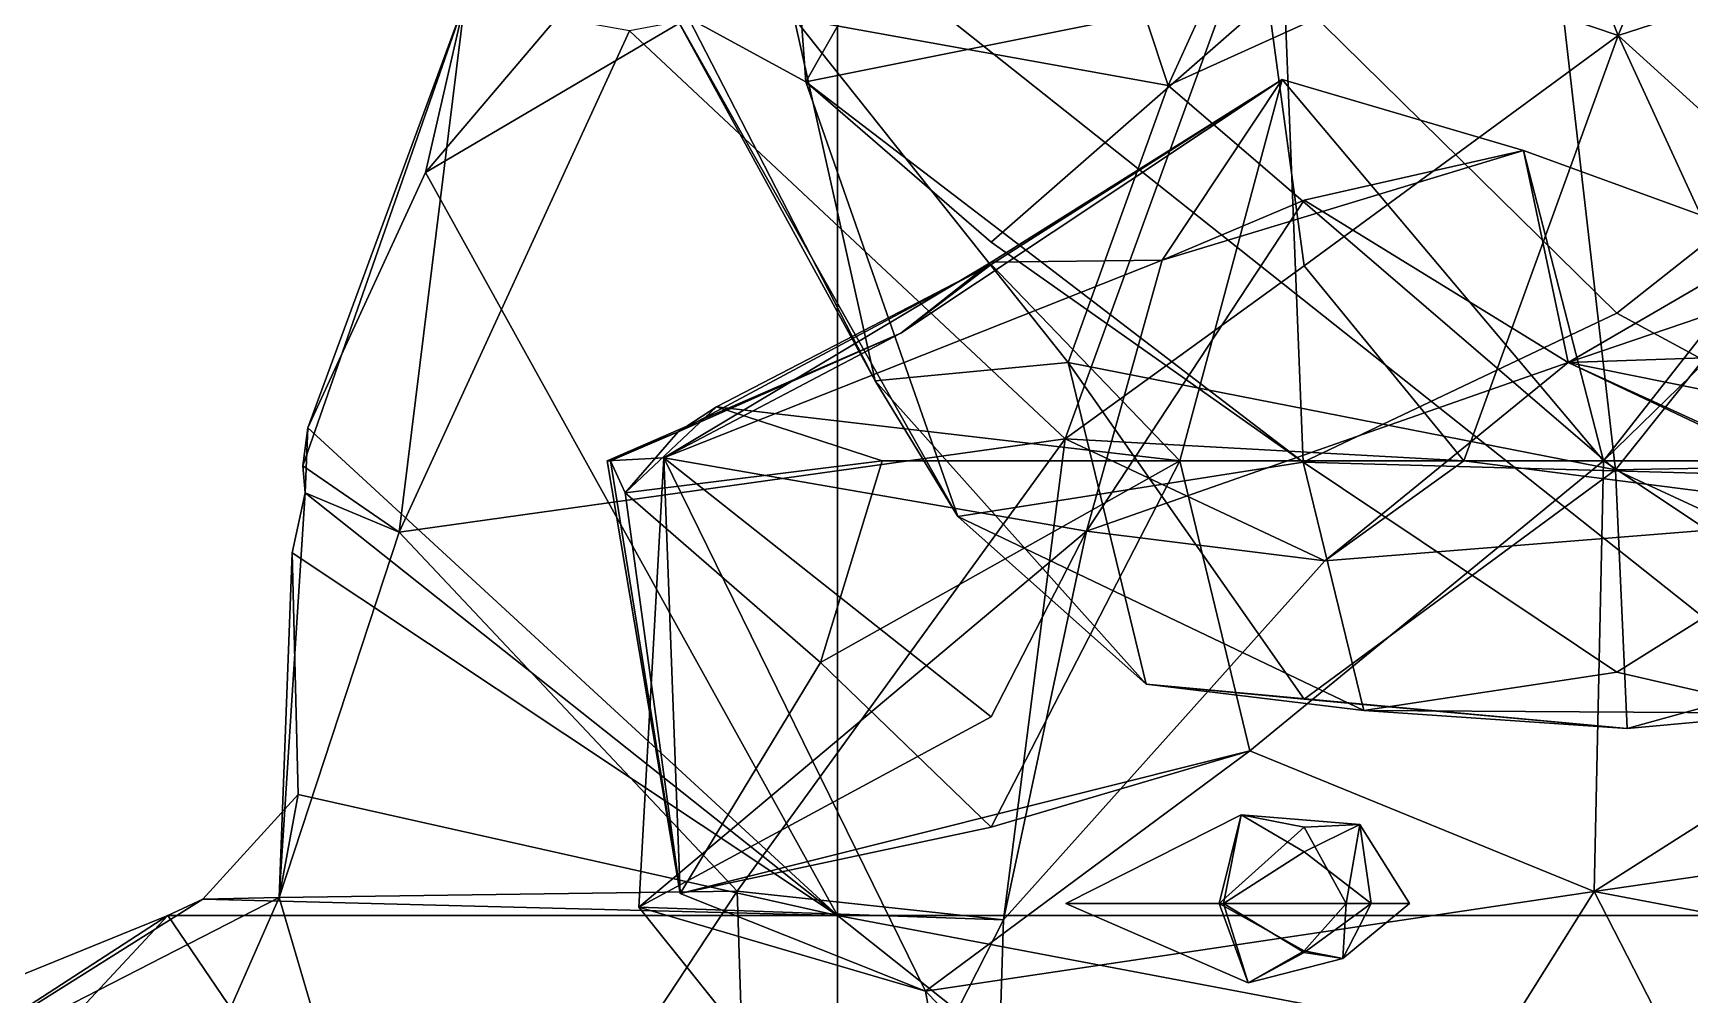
# Model space of a CAD drawing. Extents: x 290095 to 295679, y 4553756 to 4561441.
# Drawn here: x 293787.6 to 293854.3, y 4558671.6 to 4558710.3 of the extents above; entities that cross this region are included whole.
import ezdxf

# ---------------------------------------------------------------- set-up
doc = ezdxf.new("R2010")
doc.units = 0
doc.layers.add('Au_ppm_Pref_-_0_5', color=7, linetype='CONTINUOUS')

msp = doc.modelspace()

# ---------------------------------------------------------------- linework, layer by layer
at = {"layer": 'Au_ppm_Pref_-_0_5'}
for points in [[(293818.257, 4558710.923, 1837.452), (293833.321, 4558708.211, 1833.468), (293826.487, 4558728.819, 1835.357)], [(293826.487, 4558728.819, 1835.357), (293833.321, 4558708.211, 1833.468), (293838.787, 4558720.248, 1832.143)], [(293851.439, 4558710.234, 1926.488), (293844.121, 4558728.741, 1926.856), (293836.861, 4558715.168, 1927.958)], [(293858.909, 4558728.741, 1926.734), (293844.121, 4558728.741, 1926.856), (293851.439, 4558710.234, 1926.488)], [(293866.765, 4558715.198, 1927.545), (293858.909, 4558728.741, 1926.734), (293851.439, 4558710.234, 1926.488)], [(293817.415, 4558726.607, 1852.676), (293818.728, 4558708.361, 1854.036), (293813.306, 4558711.319, 1847.024)], [(293817.415, 4558726.607, 1852.676), (293827.861, 4558724.41, 1856.776), (293818.728, 4558708.361, 1854.036)], [(293837.992, 4558712.226, 1857.272), (293818.728, 4558708.361, 1854.036), (293827.861, 4558724.41, 1856.776)], [(293838.787, 4558720.248, 1832.143), (293833.321, 4558708.211, 1833.468), (293848.754, 4558715.208, 1831.981)], [(293829.165, 4558693.991, 1931.089), (293836.861, 4558715.168, 1927.958), (293811.626, 4558710.412, 1930.198)], [(293838.787, 4558700.95, 1926.956), (293836.861, 4558715.168, 1927.958), (293829.165, 4558693.991, 1931.089)], [(293848.754, 4558715.208, 1831.981), (293833.321, 4558708.211, 1833.468), (293851.328, 4558692.739, 1835.063)], [(293851.439, 4558710.234, 1926.488), (293836.861, 4558715.168, 1927.958), (293838.787, 4558700.95, 1926.956)], [(293848.754, 4558715.208, 1831.981), (293851.328, 4558692.739, 1835.063), (293865.709, 4558710.762, 1834.259)], [(293863.986, 4558698.854, 1926.258), (293866.765, 4558715.198, 1927.545), (293851.439, 4558710.234, 1926.488)], [(293803.417, 4558704.709, 1938.898), (293809.644, 4558712.057, 1941.013), (293820, 4558714.485, 1942.404)], [(293820, 4558674.8, 1933.784), (293803.417, 4558704.709, 1938.898), (293820, 4558714.485, 1942.404)], [(293820, 4558714.485, 1942.404), (293870, 4558710.52, 1943.837), (293870, 4558674.8, 1938.178)], [(293870, 4558674.8, 1938.178), (293820, 4558674.8, 1933.784), (293820, 4558714.485, 1942.404)], [(293798.466, 4558692.908, 1935.922), (293804.995, 4558711.601, 1936.934), (293798.671, 4558694.439, 1936.271)], [(293798.466, 4558692.908, 1935.922), (293802.35, 4558690.236, 1931.878), (293804.995, 4558711.601, 1936.934)], [(293798.671, 4558694.439, 1936.271), (293804.995, 4558711.601, 1936.934), (293803.417, 4558704.709, 1938.898)], [(293804.995, 4558711.601, 1936.934), (293802.35, 4558690.236, 1931.878), (293811.626, 4558710.412, 1930.198)], [(293804.995, 4558711.601, 1936.934), (293809.644, 4558712.057, 1941.013), (293803.417, 4558704.709, 1938.898)], [(293837.992, 4558712.226, 1857.272), (293826.188, 4558701.914, 1856.072), (293818.728, 4558708.361, 1854.036)], [(293837.992, 4558712.226, 1857.272), (293838.755, 4558693.054, 1853.093), (293826.188, 4558701.914, 1856.072)], [(293866.864, 4558711.26, 1858.023), (293851.386, 4558699.045, 1857.029), (293837.992, 4558712.226, 1857.272)], [(293851.386, 4558699.045, 1857.029), (293838.755, 4558693.054, 1853.093), (293837.992, 4558712.226, 1857.272)], [(293818.728, 4558708.361, 1854.036), (293824.851, 4558690.868, 1846.971), (293813.306, 4558711.319, 1847.024)], [(293821.514, 4558696.326, 1841.191), (293814.005, 4558710.923, 1841.191), (293813.306, 4558711.319, 1847.024)], [(293821.514, 4558696.326, 1841.191), (293813.306, 4558711.319, 1847.024), (293824.851, 4558690.868, 1846.971)], [(293818.257, 4558710.923, 1837.452), (293814.005, 4558710.923, 1841.191), (293821.514, 4558696.326, 1841.191)], [(293829.291, 4558697.062, 1836.361), (293833.321, 4558708.211, 1833.468), (293818.257, 4558710.923, 1837.452)], [(293818.257, 4558710.923, 1837.452), (293821.514, 4558696.326, 1841.191), (293829.291, 4558697.062, 1836.361)], [(293866.864, 4558711.26, 1858.023), (293863.755, 4558692.353, 1853.534), (293851.386, 4558699.045, 1857.029)], [(293829.165, 4558693.991, 1931.089), (293811.626, 4558710.412, 1930.198), (293802.35, 4558690.236, 1931.878)], [(293865.709, 4558710.762, 1834.259), (293851.328, 4558692.739, 1835.063), (293870.951, 4558693.105, 1837.907)], [(293838.787, 4558700.95, 1926.956), (293845.223, 4558693.105, 1927.375), (293851.439, 4558710.234, 1926.488)], [(293859.316, 4558693.105, 1926.543), (293851.439, 4558710.234, 1926.488), (293845.223, 4558693.105, 1927.375)], [(293859.316, 4558693.105, 1926.543), (293863.986, 4558698.854, 1926.258), (293851.439, 4558710.234, 1926.488)], [(293818.728, 4558708.361, 1854.036), (293826.188, 4558701.914, 1856.072), (293838.755, 4558693.054, 1853.093)], [(293838.755, 4558693.054, 1853.093), (293824.851, 4558690.868, 1846.971), (293818.728, 4558708.361, 1854.036)], [(293822.555, 4558698.243, 1906.523), (293837.91, 4558708.461, 1906.93), (293826.188, 4558701.098, 1909.188)], [(293822.555, 4558698.243, 1906.523), (293826.188, 4558701.009, 1903.888), (293837.91, 4558708.461, 1906.93)], [(293837.91, 4558708.461, 1906.93), (293833.079, 4558701.178, 1912.463), (293826.188, 4558701.098, 1909.188)], [(293826.188, 4558701.009, 1903.888), (293833.79, 4558693.105, 1900.842), (293837.91, 4558708.461, 1906.93)], [(293847.62, 4558705.596, 1912.463), (293833.079, 4558701.178, 1912.463), (293837.91, 4558708.461, 1906.93)], [(293837.91, 4558708.461, 1906.93), (293833.79, 4558693.105, 1900.842), (293850.848, 4558693.105, 1907.295)], [(293847.62, 4558705.596, 1912.463), (293837.91, 4558708.461, 1906.93), (293850.848, 4558693.105, 1907.295)], [(293833.321, 4558708.211, 1833.468), (293829.291, 4558697.062, 1836.361), (293851.328, 4558692.739, 1835.063)], [(293838.787, 4558703.6, 1915.961), (293833.079, 4558701.178, 1912.463), (293847.62, 4558705.596, 1912.463)], [(293847.62, 4558705.596, 1912.463), (293849.417, 4558697.066, 1918.939), (293838.787, 4558703.6, 1915.961)], [(293849.417, 4558697.066, 1918.939), (293847.62, 4558705.596, 1912.463), (293857.759, 4558701.911, 1912.463)], [(293857.759, 4558701.911, 1912.463), (293847.62, 4558705.596, 1912.463), (293850.848, 4558693.105, 1907.295)], [(293857.759, 4558701.911, 1912.463), (293850.848, 4558693.105, 1907.295), (293863.986, 4558705.888, 1908.202)], [(293863.986, 4558705.888, 1908.202), (293850.848, 4558693.105, 1907.295), (293863.993, 4558693.105, 1906.523)], [(293820, 4558674.8, 1933.784), (293798.671, 4558694.439, 1936.271), (293803.417, 4558704.709, 1938.898)], [(293838.787, 4558703.6, 1915.961), (293849.417, 4558697.066, 1918.939), (293830.03, 4558690.282, 1917.532)], [(293838.787, 4558703.6, 1915.961), (293830.03, 4558690.282, 1917.532), (293833.079, 4558701.178, 1912.463)], [(293878.016, 4558698.043, 1919.655), (293849.417, 4558697.066, 1918.939), (293863.986, 4558702.02, 1915.434)], [(293863.986, 4558702.02, 1915.434), (293849.417, 4558697.066, 1918.939), (293857.759, 4558701.911, 1912.463)], [(293830.03, 4558690.282, 1917.532), (293813.003, 4558693.229, 1912.585), (293833.079, 4558701.178, 1912.463)], [(293833.079, 4558701.178, 1912.463), (293813.003, 4558693.229, 1912.585), (293826.188, 4558701.098, 1909.188)], [(293822.555, 4558698.243, 1906.523), (293826.188, 4558701.098, 1909.188), (293813.003, 4558693.229, 1912.585)], [(293813.589, 4558694.28, 1900.976), (293815.126, 4558695.278, 1900.584), (293826.188, 4558701.009, 1903.888)], [(293813.589, 4558694.28, 1900.976), (293826.188, 4558701.009, 1903.888), (293822.555, 4558698.243, 1906.523)], [(293826.188, 4558701.009, 1903.888), (293815.126, 4558695.278, 1900.584), (293833.79, 4558693.105, 1900.842)], [(293829.165, 4558693.991, 1931.089), (293845.223, 4558693.105, 1927.375), (293838.787, 4558700.95, 1926.956)], [(293851.386, 4558699.045, 1857.029), (293863.755, 4558692.353, 1853.534), (293838.755, 4558693.054, 1853.093)], [(293822.555, 4558698.243, 1906.523), (293813.003, 4558693.229, 1912.585), (293810.731, 4558693.105, 1906.523)], [(293813.589, 4558694.28, 1900.976), (293822.555, 4558698.243, 1906.523), (293810.731, 4558693.105, 1906.523)], [(293869.016, 4558693.105, 1921.97), (293849.417, 4558697.066, 1918.939), (293878.016, 4558698.043, 1919.655)], [(293829.291, 4558697.062, 1836.361), (293821.514, 4558696.326, 1841.191), (293832.434, 4558684.12, 1841.191)], [(293838.787, 4558683.519, 1837.995), (293851.328, 4558692.739, 1835.063), (293829.291, 4558697.062, 1836.361)], [(293829.291, 4558697.062, 1836.361), (293832.434, 4558684.12, 1841.191), (293838.787, 4558683.519, 1837.995)], [(293839.627, 4558689.08, 1924.266), (293830.03, 4558690.282, 1917.532), (293849.417, 4558697.066, 1918.939)], [(293862.429, 4558690.904, 1924.341), (293839.627, 4558689.08, 1924.266), (293849.417, 4558697.066, 1918.939)], [(293862.429, 4558690.904, 1924.341), (293849.417, 4558697.066, 1918.939), (293858.087, 4558693.105, 1921.561)], [(293869.016, 4558693.105, 1921.97), (293858.087, 4558693.105, 1921.561), (293849.417, 4558697.066, 1918.939)], [(293832.434, 4558684.12, 1841.191), (293821.514, 4558696.326, 1841.191), (293824.851, 4558690.868, 1846.971)], [(293811.457, 4558691.813, 1899.78), (293815.126, 4558695.278, 1900.584), (293813.589, 4558694.28, 1900.976)], [(293815.126, 4558695.278, 1900.584), (293811.457, 4558691.813, 1899.78), (293821.794, 4558693.105, 1896.716)], [(293815.126, 4558695.278, 1900.584), (293821.794, 4558693.105, 1896.716), (293833.79, 4558693.105, 1900.842)], [(293798.566, 4558691.813, 1935.692), (293798.466, 4558692.908, 1935.922), (293798.671, 4558694.439, 1936.271)], [(293820, 4558674.8, 1933.784), (293798.566, 4558691.813, 1935.692), (293798.671, 4558694.439, 1936.271)], [(293813.589, 4558694.28, 1900.976), (293810.731, 4558693.105, 1906.523), (293810.86, 4558693.105, 1901.87)], [(293811.457, 4558691.813, 1899.78), (293813.589, 4558694.28, 1900.976), (293810.86, 4558693.105, 1901.87)], [(293815.956, 4558675.786, 1931.049), (293829.165, 4558693.991, 1931.089), (293802.35, 4558690.236, 1931.878)], [(293815.956, 4558675.786, 1931.049), (293826.685, 4558674.634, 1923.888), (293829.165, 4558693.991, 1931.089)], [(293839.627, 4558689.08, 1924.266), (293829.165, 4558693.991, 1931.089), (293826.685, 4558674.634, 1923.888)], [(293839.627, 4558689.08, 1924.266), (293845.223, 4558693.105, 1927.375), (293829.165, 4558693.991, 1931.089)], [(293813.665, 4558675.692, 1906.582), (293810.731, 4558693.105, 1906.523), (293813.003, 4558693.229, 1912.585)], [(293813.665, 4558675.692, 1906.582), (293810.86, 4558693.105, 1901.87), (293810.731, 4558693.105, 1906.523)], [(293813.665, 4558675.692, 1906.582), (293811.457, 4558691.813, 1899.78), (293810.86, 4558693.105, 1901.87)], [(293819.323, 4558684.995, 1900.584), (293821.794, 4558693.105, 1896.716), (293811.457, 4558691.813, 1899.78)], [(293812.004, 4558675.144, 1918.536), (293813.003, 4558693.229, 1912.585), (293826.188, 4558682.804, 1914.968)], [(293812.004, 4558675.144, 1918.536), (293823.539, 4558671.764, 1911.423), (293813.003, 4558693.229, 1912.585)], [(293830.03, 4558690.282, 1917.532), (293826.188, 4558682.804, 1914.968), (293813.003, 4558693.229, 1912.585)], [(293813.003, 4558693.229, 1912.585), (293823.539, 4558671.764, 1911.423), (293813.665, 4558675.692, 1906.582)], [(293819.323, 4558684.995, 1900.584), (293826.188, 4558678.362, 1901.609), (293833.79, 4558693.105, 1900.842)], [(293819.323, 4558684.995, 1900.584), (293833.79, 4558693.105, 1900.842), (293821.794, 4558693.105, 1896.716)], [(293838.755, 4558693.054, 1853.093), (293841.198, 4558683.051, 1845.678), (293824.851, 4558690.868, 1846.971)], [(293836.601, 4558681.433, 1907.542), (293833.79, 4558693.105, 1900.842), (293826.188, 4558678.362, 1901.609)], [(293850.848, 4558693.105, 1907.295), (293833.79, 4558693.105, 1900.842), (293836.601, 4558681.433, 1907.542)], [(293850.474, 4558675.773, 1912.749), (293850.848, 4558693.105, 1907.295), (293836.601, 4558681.433, 1907.542)], [(293863.755, 4558692.353, 1853.534), (293851.386, 4558684.596, 1849.966), (293838.755, 4558693.054, 1853.093)], [(293851.386, 4558684.596, 1849.966), (293841.198, 4558683.051, 1845.678), (293838.755, 4558693.054, 1853.093)], [(293862.429, 4558690.904, 1924.341), (293845.223, 4558693.105, 1927.375), (293839.627, 4558689.08, 1924.266)], [(293862.429, 4558690.904, 1924.341), (293859.316, 4558693.105, 1926.543), (293845.223, 4558693.105, 1927.375)], [(293850.474, 4558675.773, 1912.749), (293863.986, 4558684.353, 1909.545), (293850.848, 4558693.105, 1907.295)], [(293863.986, 4558684.353, 1909.545), (293863.993, 4558693.105, 1906.523), (293850.848, 4558693.105, 1907.295)], [(293870.951, 4558693.105, 1837.907), (293851.328, 4558692.739, 1835.063), (293865.589, 4558686.145, 1841.075)], [(293798.566, 4558691.813, 1935.692), (293802.35, 4558690.236, 1931.878), (293798.466, 4558692.908, 1935.922)], [(293851.798, 4558682.329, 1841.78), (293851.328, 4558692.739, 1835.063), (293838.787, 4558683.519, 1837.995)], [(293851.798, 4558682.329, 1841.78), (293865.589, 4558686.145, 1841.075), (293851.328, 4558692.739, 1835.063)], [(293851.386, 4558684.596, 1849.966), (293863.755, 4558692.353, 1853.534), (293858.565, 4558682.952, 1847.13)], [(293798.566, 4558691.813, 1935.692), (293797.515, 4558675.535, 1934.71), (293802.35, 4558690.236, 1931.878)], [(293798.039, 4558689.398, 1935.901), (293797.515, 4558675.535, 1934.71), (293798.566, 4558691.813, 1935.692)], [(293798.039, 4558689.398, 1935.901), (293798.566, 4558691.813, 1935.692), (293820, 4558674.8, 1933.784)], [(293813.665, 4558675.692, 1906.582), (293819.323, 4558684.995, 1900.584), (293811.457, 4558691.813, 1899.78)], [(293812.004, 4558675.144, 1918.536), (293830.03, 4558690.282, 1917.532), (293826.685, 4558674.634, 1923.888)], [(293830.03, 4558690.282, 1917.532), (293812.004, 4558675.144, 1918.536), (293826.188, 4558682.804, 1914.968)], [(293841.198, 4558683.051, 1845.678), (293832.434, 4558684.12, 1841.191), (293824.851, 4558690.868, 1846.971)], [(293830.03, 4558690.282, 1917.532), (293839.627, 4558689.08, 1924.266), (293826.685, 4558674.634, 1923.888)], [(293797.515, 4558675.535, 1934.71), (293815.956, 4558675.786, 1931.049), (293802.35, 4558690.236, 1931.878)], [(293797.515, 4558675.535, 1934.71), (293798.039, 4558689.398, 1935.901), (293798.282, 4558679.67, 1936.426)], [(293798.282, 4558679.67, 1936.426), (293798.039, 4558689.398, 1935.901), (293820, 4558674.8, 1933.784)], [(293851.798, 4558682.329, 1841.78), (293858.565, 4558682.952, 1847.13), (293865.589, 4558686.145, 1841.075)], [(293813.665, 4558675.692, 1906.582), (293826.188, 4558678.362, 1901.609), (293819.323, 4558684.995, 1900.584)], [(293851.386, 4558684.596, 1849.966), (293858.565, 4558682.952, 1847.13), (293841.198, 4558683.051, 1845.678)], [(293876.76, 4558679.6, 1913.983), (293863.986, 4558684.353, 1909.545), (293850.474, 4558675.773, 1912.749)], [(293851.798, 4558682.329, 1841.78), (293832.434, 4558684.12, 1841.191), (293841.198, 4558683.051, 1845.678)], [(293832.434, 4558684.12, 1841.191), (293851.798, 4558682.329, 1841.78), (293838.787, 4558683.519, 1837.995)], [(293841.198, 4558683.051, 1845.678), (293858.565, 4558682.952, 1847.13), (293851.798, 4558682.329, 1841.78)], [(293813.665, 4558675.692, 1906.582), (293823.539, 4558671.764, 1911.423), (293836.601, 4558681.433, 1907.542)], [(293836.601, 4558681.433, 1907.542), (293826.188, 4558678.362, 1901.609), (293813.665, 4558675.692, 1906.582)], [(293850.474, 4558675.773, 1912.749), (293836.601, 4558681.433, 1907.542), (293823.539, 4558671.764, 1911.423)], [(293794.44, 4558675.458, 1937.183), (293798.282, 4558679.67, 1936.426), (293820, 4558674.8, 1933.784)], [(293794.44, 4558675.458, 1937.183), (293797.515, 4558675.535, 1934.71), (293798.282, 4558679.67, 1936.426)], [(293876.76, 4558679.6, 1913.983), (293850.474, 4558675.773, 1912.749), (293863.564, 4558673.287, 1917.936)], [(293829.197, 4558675.287, 1882.766), (293836.262, 4558678.858, 1882.766), (293835.372, 4558675.287, 1884.376)], [(293836.262, 4558678.858, 1882.766), (293829.197, 4558675.287, 1882.766), (293835.548, 4558675.287, 1881.239)], [(293836.262, 4558678.858, 1882.766), (293838.787, 4558678.365, 1883.792), (293835.372, 4558675.287, 1884.376)], [(293840.483, 4558675.287, 1883.565), (293835.372, 4558675.287, 1884.376), (293838.787, 4558678.365, 1883.792)], [(293836.262, 4558678.858, 1882.766), (293835.548, 4558675.287, 1881.239), (293838.787, 4558677.364, 1882.074)], [(293836.262, 4558678.858, 1882.766), (293841.039, 4558678.471, 1882.766), (293838.787, 4558678.365, 1883.792)], [(293841.039, 4558678.471, 1882.766), (293836.262, 4558678.858, 1882.766), (293838.787, 4558677.364, 1882.074)], [(293840.483, 4558675.287, 1883.565), (293838.787, 4558678.365, 1883.792), (293841.039, 4558678.471, 1882.766)], [(293841.495, 4558675.287, 1881.489), (293841.039, 4558678.471, 1882.766), (293838.787, 4558677.364, 1882.074)], [(293840.483, 4558675.287, 1883.565), (293841.039, 4558678.471, 1882.766), (293843.04, 4558675.287, 1882.766)], [(293841.495, 4558675.287, 1881.489), (293843.04, 4558675.287, 1882.766), (293841.039, 4558678.471, 1882.766)], [(293841.495, 4558675.287, 1881.489), (293838.787, 4558677.364, 1882.074), (293835.548, 4558675.287, 1881.239)], [(293815.956, 4558675.786, 1931.049), (293797.515, 4558675.535, 1934.71), (293803.152, 4558656.369, 1930.878)], [(293815.956, 4558675.786, 1931.049), (293803.152, 4558656.369, 1930.878), (293816.635, 4558654.909, 1925.474)], [(293815.956, 4558675.786, 1931.049), (293816.635, 4558654.909, 1925.474), (293826.685, 4558674.634, 1923.888)], [(293850.474, 4558675.773, 1912.749), (293823.539, 4558671.764, 1911.423), (293838.392, 4558656.53, 1911.333)], [(293850.474, 4558675.773, 1912.749), (293838.392, 4558656.53, 1911.333), (293861.141, 4558654.98, 1912.974)], [(293861.141, 4558654.98, 1912.974), (293863.564, 4558673.287, 1917.936), (293850.474, 4558675.773, 1912.749)], [(293781.445, 4558667.291, 1936.22), (293797.515, 4558675.535, 1934.71), (293794.44, 4558675.458, 1937.183)], [(293781.445, 4558667.291, 1936.22), (293791.294, 4558661.374, 1933.549), (293797.515, 4558675.535, 1934.71)], [(293781.445, 4558667.291, 1936.22), (293794.44, 4558675.458, 1937.183), (293793.032, 4558674.8, 1937.41)], [(293791.294, 4558661.374, 1933.549), (293803.152, 4558656.369, 1930.878), (293797.515, 4558675.535, 1934.71)], [(293793.032, 4558674.8, 1937.41), (293794.44, 4558675.458, 1937.183), (293820, 4558674.8, 1933.784)], [(293826.685, 4558674.634, 1923.888), (293826.155, 4558657.478, 1918.407), (293812.004, 4558675.144, 1918.536)], [(293812.004, 4558675.144, 1918.536), (293826.155, 4558657.478, 1918.407), (293823.539, 4558671.764, 1911.423)], [(293836.535, 4558672.101, 1882.766), (293829.197, 4558675.287, 1882.766), (293835.372, 4558675.287, 1884.376)], [(293829.197, 4558675.287, 1882.766), (293836.535, 4558672.101, 1882.766), (293835.548, 4558675.287, 1881.239)], [(293840.483, 4558675.287, 1883.565), (293838.787, 4558673.38, 1883.402), (293835.372, 4558675.287, 1884.376)], [(293836.535, 4558672.101, 1882.766), (293835.372, 4558675.287, 1884.376), (293838.787, 4558673.38, 1883.402)], [(293841.495, 4558675.287, 1881.489), (293835.548, 4558675.287, 1881.239), (293838.787, 4558673.32, 1882.11)], [(293836.535, 4558672.101, 1882.766), (293838.787, 4558673.32, 1882.11), (293835.548, 4558675.287, 1881.239)], [(293840.483, 4558675.287, 1883.565), (293840.353, 4558673.073, 1882.766), (293838.787, 4558673.38, 1883.402)], [(293841.495, 4558675.287, 1881.489), (293838.787, 4558673.32, 1882.11), (293840.353, 4558673.073, 1882.766)], [(293840.483, 4558675.287, 1883.565), (293843.04, 4558675.287, 1882.766), (293840.353, 4558673.073, 1882.766)], [(293841.495, 4558675.287, 1881.489), (293840.353, 4558673.073, 1882.766), (293843.04, 4558675.287, 1882.766)], [(293781.445, 4558667.291, 1936.22), (293793.032, 4558674.8, 1937.41), (293785.081, 4558671.576, 1939.402)], [(293793.032, 4558674.8, 1937.41), (293784.13, 4558665.254, 1941.34), (293785.081, 4558671.576, 1939.402)], [(293820, 4558635.115, 1945.143), (293784.13, 4558665.254, 1941.34), (293793.032, 4558674.8, 1937.41)], [(293820, 4558635.115, 1945.143), (293793.032, 4558674.8, 1937.41), (293820, 4558674.8, 1933.784)], [(293826.685, 4558674.634, 1923.888), (293816.635, 4558654.909, 1925.474), (293826.155, 4558657.478, 1918.407)], [(293870, 4558635.115, 1948.734), (293820, 4558674.8, 1933.784), (293866.349, 4558666.034, 1940.189)], [(293870, 4558674.8, 1938.178), (293866.349, 4558666.034, 1940.189), (293820, 4558674.8, 1933.784)], [(293870, 4558635.115, 1948.734), (293820, 4558635.115, 1945.143), (293820, 4558674.8, 1933.784)], [(293840.353, 4558673.073, 1882.766), (293836.535, 4558672.101, 1882.766), (293838.787, 4558673.38, 1883.402)], [(293836.535, 4558672.101, 1882.766), (293840.353, 4558673.073, 1882.766), (293838.787, 4558673.32, 1882.11)], [(293826.155, 4558657.478, 1918.407), (293838.392, 4558656.53, 1911.333), (293823.539, 4558671.764, 1911.423)]]:
    msp.add_3dface(points, dxfattribs=at)

doc.saveas('drawing.dxf')
